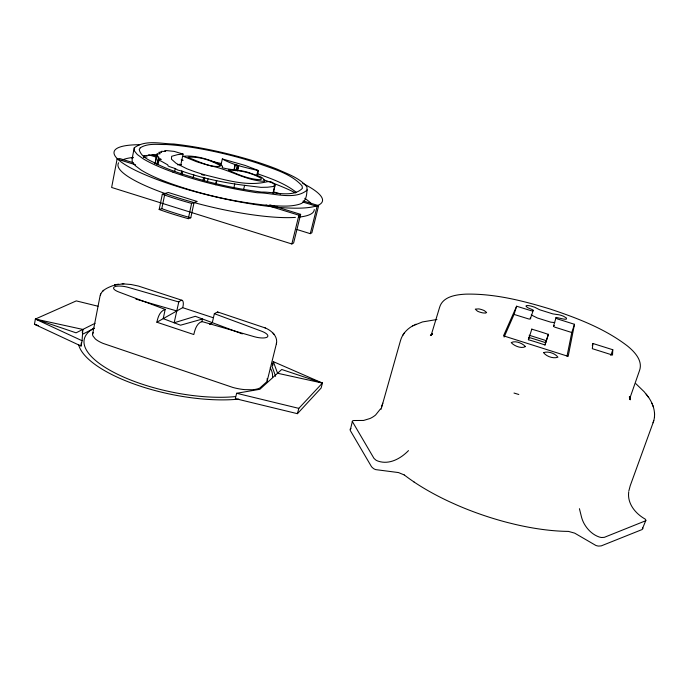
<?xml version="1.0" encoding="UTF-8"?>
<svg xmlns="http://www.w3.org/2000/svg" width="689" height="689" viewBox="0 0 689 689"><rect width="100%" height="100%" fill="white"/><g stroke="black" fill="none" stroke-linecap="round" stroke-linejoin="round"><path stroke-width="1.03" d="M628.842 491.007L630.202 485.779L653.069 422.77C656.591 413.856 653.465 403.806 647.91 396.451M413.925 481.921A129.489 48.049 18.8 0 0 449.926 501.928L456.704 504.977A129.48 48.049 18.8 0 0 507.13 522.408L514.468 524.226A129.48 48.049 18.8 0 0 549.538 530.289A129.394 48.015 18.8 0 0 568.451 531.4L574.678 533.14L595.916 545.481A6.804 2.678 21.9 0 0 598.552 546.076L601.23 545.886L642.105 529.548L645.869 520.333A6.494 2.334 21.9 0 0 645.162 519.075C635.577 513.718 627.136 503.642 628.712 491.972M654.49 416.776L654.516 415.355M654.524 414.657L654.55 413.245M642.854 528.773L642.863 528.42A6.477 2.368 22 0 0 642.51 527.593M612.788 349.736L612.521 355.059L592.316 348.686L592.936 343.501L612.788 349.736L610.816 355.472M82.069 340.728L82.835 329.428L35.38 319.041L34.45 324.269L81.052 346.033L82.069 340.728L35.38 319.041L76.29 300.895L98.01 306.235M81.052 346.033L81.268 342.924M267.177 380.983L276.367 343.88C278.244 336.31 271.259 330.341 264.946 327.809M504.124 337.05L514.063 314.417L528.454 318.886A2.98 0.723 17.2 0 0 530.306 319.016L533.252 310.283A2.162 0.508 17.1 0 0 533.071 310.076L532.339 309.637A2.162 0.508 17.1 0 0 531.805 309.413L527.55 307.638L525.983 306.157A6.502 1.507 17.1 0 1 530.315 305.89L534.621 307.191L539.599 309.749L552.888 313.908L559.089 314.804A6.545 1.516 17.5 0 1 563.507 316.26L566.427 317.982L566.367 319.093A6.545 1.516 17.5 0 1 563.318 319.024L556.152 317.396L553.456 326.276A3.006 0.723 17.6 0 0 555.058 327.232L571.775 332.52L567.004 356.213M530.659 318.576L530.651 318.464A2.153 0.517 17.2 0 0 530.504 318.266L530.194 318.042M276.367 343.88L276.608 342.545M82.241 332.546L82.835 329.428M133.08 162.664L119.722 158.548L117.096 159.073L111.635 187.468L291.843 243.975L293.609 242.993L300.645 214.357L269.804 204.84M92.696 333.726L100.026 296.132C101.24 289.862 108.242 287.485 113.366 285.461M132.142 158.582L134.26 147.825C145.293 139.419 160.968 143.846 173.826 144.018C199.491 146.895 224.812 152.458 249.573 159.727A85.772 15.838 13.4 0 1 277.598 169.373C287.864 174.093 299.551 177.865 306.941 186.891C307.13 192.817 306.829 202.178 299.818 204.116C289.544 207.303 278.477 205.796 267.918 205.4C234.768 202.032 201.98 194.677 170.588 183.498A90.991 17.673 13.3 0 1 140.797 169.83L135.13 165.532L132.202 161.751L132.142 158.582L133.485 157.325M556.092 317.474L556.118 318.068A3.014 0.706 17.5 0 0 557.728 319.016L574.488 324.295L568.167 356.359L503.504 335.836L516.629 306.217L531.055 310.679A2.989 0.698 17.1 0 0 532.907 310.825L533.252 310.394M143.751 157.686L144.165 155.619M155.025 163.637L156.618 155.766L157.703 155.042L157.083 153.94L160.167 153.785L158.815 152.303L161.665 152.26L161.037 151.554L161.45 151.322L165.696 151.494L164.645 150.813L166.015 150.538L174.153 151.382L183.076 154.078L180.897 164.482L177.486 164.792M155.103 163.698L157.083 153.94M156.748 164.43L158.685 156.989L156.618 155.766M157.281 163.887L158.082 159.943M157.988 164.998L159.004 160.003M194.065 202.566L190.784 217.767L188.312 218.68A106.313 22.711 13.1 0 1 159.168 209.508L162.32 194.255L168.297 192.481L197.226 201.498L191.602 203.393A106.717 21.48 13.2 0 1 162.32 194.255M159.168 209.508L161.786 208.655L164.938 193.48M174.618 171.587L175.247 168.547L169.149 166.531L168.021 165.851L167.754 164.86L160.968 161.028A4.625 0.87 12.8 0 1 159.159 159.615L161.329 159.46L158.16 157.505M181.026 174.076L181.663 171.027C201.791 178.15 223.331 182.663 244.586 185.341L260.993 187.356L267.556 187.219L274.394 186.366L273.998 185.281L275.247 184.747L273.576 183.653C272.465 181.552 268.813 181.25 266.574 181.879C246.541 186.573 225.751 179.907 206.235 175.264A50.056 9.293 13.4 0 1 186.71 168.684L176.246 163.422L171.466 159.185L171.639 156.308L177.633 154.629L183.076 154.078M182.017 174.351L182.654 171.303M156.877 322.228C157.927 317.216 159.762 311.213 165.188 309.413L118.766 291.972A11.437 3.445 11.1 0 1 113.857 287.322L114.15 287.072A11.412 3.324 9.7 0 1 115.485 286.469L116.079 286.323A11.437 3.445 11.1 0 1 128.542 287.451L178.778 301.971C184.127 296.881 183.765 304.65 182.645 307.664L156.877 322.228L193.807 334.527C194.961 329.566 196.58 323.658 201.774 321.505L254.198 336.68A11.455 3.669 13.3 0 0 266.221 337.541L266.703 337.352A11.429 3.729 14.9 0 0 267.659 336.602L267.806 336.292A11.455 3.669 13.3 0 0 261.519 331.185L214.357 313.667L212.307 322.667L209.602 324.398M193.161 177.805L193.816 174.748M165.188 309.413L163.215 318.645L180.535 325.199L202.532 319.007L201.817 321.944M188.312 218.68L191.602 203.393M202.979 180.458L203.643 177.4M204.133 180.794L204.797 177.745M242.304 333.898L195.323 316.303L174.153 322.779L178.778 301.971M207.355 181.982L208.018 178.925M215.554 184.643L216.441 180.578M215.855 184.781L216.751 180.716M220.756 166.032L222.323 158.952L245.189 165.446L258.539 170.562L257.359 175.652M233.898 169.873L235.121 164.749L236.913 165.153L238.687 165.834L237.533 170.95M234.312 170.062L235.121 164.749M235.965 170.855L237.119 165.739L237.963 165.67L237.274 168.736M237.326 170.054L238.687 165.834M233.847 187.942L234.751 183.911M380.535 408.853L375.6 414.993A21.342 18.543 -33.5 0 1 369.976 418.516L363.603 420.454L353.638 420.523A5.951 2.239 15.6 0 0 352.449 421.091L350.201 430.367L371.56 466.797L373.447 468.529A6.347 2.592 16.5 0 0 375.738 469.622L398.492 472.568L404.176 474.919M352.26 421.367L373.963 458.357L375.858 460.071A6.365 2.549 16.4 0 0 378.166 461.156C389.44 464.972 400.774 458.529 408.491 450.615M243.673 189.346L244.586 185.341M256.721 175.6L257.901 170.51L258.539 170.562M273.077 192.834L274.678 186.056M273.188 193.42L275.247 184.747M297.441 413.684L298.819 408.362L322.426 383.067L281.732 369.485L259.856 389.294L236.628 393.281L235.337 398.638L297.441 413.684L321.117 388.045L322.426 383.067L273.326 361.647L272.103 366.548L275.609 376.315M291.843 243.975L298.905 215.201L300.645 214.357M310.283 233.674L317.086 206.416L318.637 205.658L311.859 232.796L310.283 233.674L296.968 229.532M381.095 409.266L400.473 340.659C402.342 333.881 407.526 328.395 413.753 325.329M531.865 329.032L528.385 339.737A94.531 26.535 17.8 0 1 544.99 345L546.136 341.193M382.808 403.194L381.379 407.156M514.063 314.417L516.629 306.217M529.738 335.698L528.385 339.737M653.069 422.77L653.775 420.548M546.231 340.909L548.392 334.234M544.99 345L548.41 334.423A94.832 25.648 17.7 0 0 531.753 329.178M571.775 332.52L574.488 324.295M592.299 345.404L592.936 343.501M100.275 295.185L100.766 293.953M645.86 520.686L604.313 537.342L601.635 537.515A6.821 2.627 21.7 0 1 598.982 536.92C592.712 534.69 587.631 529.746 584.358 524.045A24.546 20.291 64.2 0 1 581.499 517.017L579.423 508.689M350.072 429.333L350.253 429.058A5.934 2.274 15.7 0 1 350.951 428.618M402.574 335.569L403.341 334.432M403.711 333.881L404.46 332.761M307.32 189.888C295.193 200.912 271.974 192.567 257.445 192.774C228.739 188.502 200.318 181.879 172.948 172.155M553.439 325.664L554.344 325.509M102.532 291.335L103.643 290.276M214.357 313.667L217.612 311.962L265.351 327.99M82.792 334.131L94.143 328.343M95.065 323.305L76.057 332.83L35.38 319.041M412.59 325.906L422.46 321.935L436.921 319.524M414.864 324.769L416.001 324.2M431.357 334.458L432.571 333.864L430.384 335.552L432.365 333.588L431.15 335.267L439.565 307.466C442.665 296.434 456.187 294.625 465.893 294.134C494.65 293.548 522.934 300.748 550.235 309.077C577.253 318.111 604.589 328.446 627.386 345.93C634.474 351.683 643.181 360.709 639.47 370.682L629.625 398.905L630.056 397.226L629.892 399.56L629.505 396.735L630.271 399.809L629.315 396.881M114.899 284.927L114.185 285.143L122.651 283.894M115.115 284.867L115.795 284.66M144.01 155.748L156.058 154.586M116.794 284.436L117.466 284.333M117.888 284.256L118.517 284.161M123.503 283.894L131.048 284.505L138.42 286.056L182.301 300.378M122.16 283.894L123.942 283.894M554.774 322.573L550.752 322.168L537.489 318.025L531.228 314.959M181.663 171.027L177.926 170.114L175.247 168.547M238.248 165.963L237.119 165.739M211.342 161.304L221.505 163.526M322.426 383.067L277.564 373.257L273.326 361.647M36.508 324.717L34.45 324.269L38.506 325.647M257.901 170.51C245.844 167.522 233.209 165.188 222.323 158.952M236.628 393.281L298.819 408.362M514.003 393.049L518.8 394.478M235.457 164.955L237.963 165.67M135.914 299.112L176.832 310.954M152.071 154.646L157.213 156.222M273.395 191.809L280.595 194.014M303.212 200.938L318.637 205.658M148.686 154.81L156.894 157.325M179.484 164.249L181.543 164.878M302.704 202.006L317.086 206.416M117.096 159.073L135.578 164.783M266.032 205.055L298.905 215.201M529.135 335.233L546.42 340.693M182.645 307.664L212.892 317.62M257.66 173.809C271.19 178.597 285.22 183.446 296.528 192.541M217.612 311.962L218.267 312.763M635.887 383.713L644.215 391.791L648.693 397.519M273.051 333.14L274.127 334.363M646.196 394.142L646.971 395.185M651.949 403.246L652.449 404.521M652.802 405.433L653.31 406.734M134.26 147.825L134.346 150.857L137.309 154.517L143.019 158.703A91.258 16.872 13.4 0 0 172.948 172.155M414.003 481.947A129.394 48.015 18.8 0 1 404.245 474.936M529.161 337.507A104.573 29.377 17.8 0 1 545.636 342.717M267.031 378.786A25.235 9.043 13 0 1 266.927 381.646L259.917 387.976A25.553 9.267 12.9 0 1 252.062 389.759L244.879 389.638A25.553 9.267 12.9 0 1 232.968 387.485L103.1 343.415A25.527 8.75 10.5 0 1 95.315 338.936L92.894 335.862A25.527 8.75 10.5 0 1 93.351 332.451M204.22 175.282A49.66 9.241 13.3 0 1 201.395 174.472M302.678 183.317A107.045 20.506 13.3 0 1 285.737 207.88A107.045 20.506 13.3 0 1 144.096 174.326A107.045 20.506 13.3 0 1 139.678 144.699M238.807 399.112A101.731 35.88 11.7 0 1 137.964 385.375A101.731 35.88 11.7 0 1 78.589 344.509M271.81 363.447A101.731 35.88 11.7 0 1 273.094 365.041M314.262 209.534A100.74 20.265 13.3 0 1 298.44 217.156M295.4 217.397A100.74 20.265 13.3 0 1 179.993 198.466A100.74 20.265 13.3 0 1 118.663 162.75M122.211 160.02A100.74 20.265 13.3 0 1 132.228 157.548M143.915 156.894A100.74 20.265 13.3 0 1 147.119 156.92M181.173 159.951A100.74 20.265 13.3 0 1 183.136 160.244M263.594 179.769A100.74 20.265 13.3 0 1 295.478 192.92M304.762 198.329A100.74 20.265 13.3 0 1 311.523 203.901M235.354 396.597A96.038 33.856 11.7 0 1 118.043 374.497A96.038 33.856 11.7 0 1 94.023 328.153M270.2 367.745A96.038 33.856 11.7 0 1 272.491 377.348M190.784 217.767A100.353 21.428 13.1 0 1 161.786 208.655M543.595 352.63C546.308 356.514 553.517 358.926 557.926 357.186C555.145 353.328 548.056 350.951 543.595 352.63M525.466 346.567C521.564 348.978 514.252 346.05 511.221 342.631C515.191 340.28 522.365 343.174 525.466 346.567M486.598 312.462L485.676 313.082L483.084 312.935A5.917 1.473 16.6 0 1 477.417 311.152L475.272 309.128L478.752 308.896A5.917 1.473 16.6 0 1 484.358 310.661L486.598 312.462M220.024 165.489L219.662 166.368C209.103 167.418 197.941 160.933 188.054 157.531L188.347 157.213C199.31 156.498 210.688 160.167 220.024 165.489M140.22 147.825L139.204 149.659C141.572 158.522 152.458 161.269 159.615 165.282C172.035 171.148 185.246 175.015 198.346 179.028C219.059 184.996 240.246 189.354 261.631 192.085C273.938 191.645 292.868 198.208 302.419 188.312L302.04 185.815C290.792 173.361 273.326 169.046 258.039 163.319C237.8 156.73 217.087 151.606 196.098 148.04A83.498 15.442 13.4 0 0 166.411 144.526C157.772 144.69 147.911 142.899 140.22 147.825M222.452 166.566L222.263 167.711C231.668 170.407 242.14 169.589 251.433 173.594C255.481 175.178 264.197 176.522 264.507 181.345C246.137 180.69 229.652 169.752 211.756 166.101A49.797 8.819 13.4 0 1 196.486 161.674L183.308 156.334C194.823 154.836 210.903 159.719 221.953 165.515L222.452 166.566M228.791 170.088C236.904 174.412 249.995 179.467 260.476 179.726A17.673 3.29 13.6 0 0 261.183 178.373C251.631 172.758 239.867 170.114 228.791 170.088"/></g></svg>
